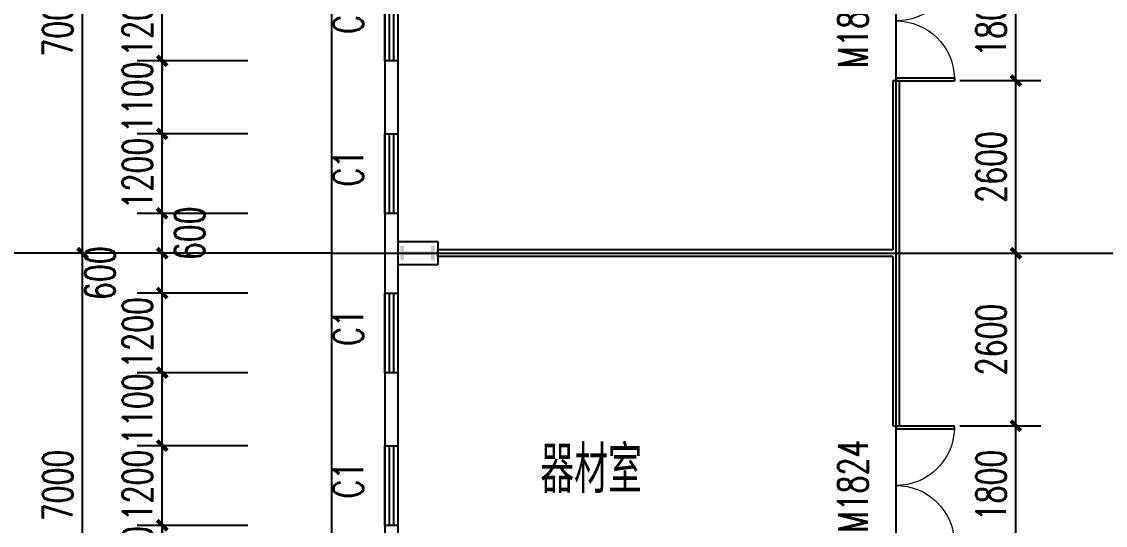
# Model space of a CAD drawing. Extents: x 962303 to 1579583, y -174742 to 224716.
# Drawn here: x 1343057 to 1359373, y 103041 to 110630 of the extents above; entities that cross this region are included whole.
import ezdxf

# ---------------------------------------------------------------- set-up
doc = ezdxf.new("R2010")
doc.units = 0
doc.header["$LTSCALE"] = 1000
doc.header["$MEASUREMENT"] = 0
for name, color, linetype in [('AXIS', 3, 'Continuous'), ('DOTE', 1, 'Continuous'), ('GROUND', 2, 'Continuous'), ('PUB_DIM', 3, 'Continuous'), ('PUB_TEXT', 7, 'Continuous'), ('WALL', 5, 'Continuous'), ('WINDOW', 4, 'Continuous'), ('WINDOW_TEXT', 7, 'Continuous')]:
    doc.layers.add(name, color=color, linetype=linetype)
doc.styles.add('_TCH_DIM_T3', font='SIMPLEX', dxfattribs={"width": 0.705882, "bigfont": 'GBCBIG'})
doc.styles.add('_TCH_WINDOW', font='SIMPLEX', dxfattribs={"bigfont": 'GBCBIG'})
doc.styles.get("Standard").update_dxf_attribs({"font": 'gbenor.shx', "bigfont": 'gbcbig.shx'})
doc.dimstyles.new('_TCH_ARCH&&150', dxfattribs={"dimtxt": 446.25, "dimasz": 150, "dimexe": 375, "dimexo": 450, "dimgap": 150, "dimtad": 1, "dimdec": 0, "dimzin": 0, "dimdsep": 46, "dimtxsty": '_TCH_DIM_T3', "dimblk": 'ARCHTICK', "dimcen": 0.09, "dimclrt": 7, "dimazin": 2, "dimtfac": 1, "dimtdec": 0, "dimtix": 1, "dimtmove": 2, "dimatfit": 3, "dimfxl": 0, "dimtolj": 1, "dimtzin": 0, "dimarcsym": 0})

# ---------------------------------------------------------------- blocks, each defined once
blk = doc.blocks.new('_ArchTick')
at = {"color": 0, "linetype": 'ByBlock', "const_width": 0.4}
blk.add_lwpolyline([(-0.5, -0.5), (0.5, 0.5)], dxfattribs=at)
blk = doc.blocks.new('*D296')
at = {"layer": 'Defpoints', "color": 0}
for p in [(1356735, 111541), (1358027, 111541), (1356735, 109741)]:
    blk.add_point(p, dxfattribs=at)
at = {"layer": 'PUB_DIM', "color": 0, "lineweight": -2}
for p, q in [((1357185, 111541), (1358402, 111541)), ((1358027, 109741), (1358027, 111541)), ((1357185, 109741), (1358402, 109741))]:
    blk.add_line(p, q, dxfattribs=at)
at = {"layer": 'PUB_DIM', "color": 0, "lineweight": -2, "xscale": 150, "yscale": 150, "zscale": 150}
for p, rotation in [((1358027, 111541), 90), ((1358027, 109741), 270)]:
    blk.add_blockref('_ArchTick', p, dxfattribs=dict(at, rotation=rotation))
at = {"layer": 'PUB_DIM', "color": 7, "insert": (1357654, 110641), "char_height": 446.2, "attachment_point": 5, "rotation": 90, "style": '_TCH_DIM_T3'}
blk.add_mtext('\\A1;1800', dxfattribs=at)
blk = doc.blocks.new('*D297')
at = {"layer": 'Defpoints', "color": 0}
for p in [(1356735, 109741), (1358027, 109741), (1356735, 107141)]:
    blk.add_point(p, dxfattribs=at)
at = {"layer": 'PUB_DIM', "color": 0, "lineweight": -2}
for p, q in [((1357185, 109741), (1358402, 109741)), ((1358027, 107141), (1358027, 109741)), ((1357185, 107141), (1358402, 107141))]:
    blk.add_line(p, q, dxfattribs=at)
at = {"layer": 'PUB_DIM', "color": 0, "lineweight": -2, "xscale": 150, "yscale": 150, "zscale": 150}
for p, rotation in [((1358027, 109741), 90), ((1358027, 107141), 270)]:
    blk.add_blockref('_ArchTick', p, dxfattribs=dict(at, rotation=rotation))
at = {"layer": 'PUB_DIM', "color": 7, "insert": (1357654, 108441), "char_height": 446.2, "attachment_point": 5, "rotation": 90, "style": '_TCH_DIM_T3'}
blk.add_mtext('\\A1;2600', dxfattribs=at)
blk = doc.blocks.new('*D298')
at = {"layer": 'Defpoints', "color": 0}
for p in [(1356735, 107141), (1358027, 107141), (1356735, 104541)]:
    blk.add_point(p, dxfattribs=at)
at = {"layer": 'PUB_DIM', "color": 0, "lineweight": -2}
for p, q in [((1357185, 107141), (1358402, 107141)), ((1358027, 104541), (1358027, 107141)), ((1357185, 104541), (1358402, 104541))]:
    blk.add_line(p, q, dxfattribs=at)
at = {"layer": 'PUB_DIM', "color": 0, "lineweight": -2, "xscale": 150, "yscale": 150, "zscale": 150}
for p, rotation in [((1358027, 107141), 90), ((1358027, 104541), 270)]:
    blk.add_blockref('_ArchTick', p, dxfattribs=dict(at, rotation=rotation))
at = {"layer": 'PUB_DIM', "color": 7, "insert": (1357654, 105841), "char_height": 446.2, "attachment_point": 5, "rotation": 90, "style": '_TCH_DIM_T3'}
blk.add_mtext('\\A1;2600', dxfattribs=at)
blk = doc.blocks.new('*D299')
at = {"layer": 'Defpoints', "color": 0}
for p in [(1356735, 104541), (1358027, 104541), (1356735, 102741)]:
    blk.add_point(p, dxfattribs=at)
at = {"layer": 'PUB_DIM', "color": 0, "lineweight": -2}
for p, q in [((1357185, 104541), (1358402, 104541)), ((1358027, 102741), (1358027, 104541)), ((1357185, 102741), (1358402, 102741))]:
    blk.add_line(p, q, dxfattribs=at)
at = {"layer": 'PUB_DIM', "color": 0, "lineweight": -2, "xscale": 150, "yscale": 150, "zscale": 150}
for p, rotation in [((1358027, 104541), 90), ((1358027, 102741), 270)]:
    blk.add_blockref('_ArchTick', p, dxfattribs=dict(at, rotation=rotation))
at = {"layer": 'PUB_DIM', "color": 7, "insert": (1357654, 103641), "char_height": 446.2, "attachment_point": 5, "rotation": 90, "style": '_TCH_DIM_T3'}
blk.add_mtext('\\A1;1800', dxfattribs=at)
blk = doc.blocks.new('*D352')
at = {"layer": 'AXIS', "color": 0, "lineweight": -2}
for p, q in [((1345173, 103041), (1345173, 103191)), ((1346461, 103041), (1344798, 103041)), ((1345173, 101941), (1345173, 103041)), ((1346461, 101941), (1344798, 101941)), ((1345173, 101941), (1345173, 101791))]:
    blk.add_line(p, q, dxfattribs=at)
at = {"layer": 'Defpoints', "color": 0}
for p in [(1345173, 103041), (1346911, 103041), (1346911, 101941)]:
    blk.add_point(p, dxfattribs=at)
at = {"layer": 'AXIS', "color": 0, "lineweight": -2, "xscale": 150, "yscale": 150, "zscale": 150}
for p, rotation in [((1345173, 103041), 270), ((1345173, 101941), 90)]:
    blk.add_blockref('_ArchTick', p, dxfattribs=dict(at, rotation=rotation))
at = {"layer": 'AXIS', "color": 7, "insert": (1344800, 102491), "char_height": 446.2, "attachment_point": 5, "rotation": 90, "style": '_TCH_DIM_T3'}
blk.add_mtext('\\A1;1100', dxfattribs=at)
blk = doc.blocks.new('*D353')
at = {"layer": 'AXIS', "color": 0, "lineweight": -2}
for p, q in [((1345173, 104241), (1345173, 104391)), ((1346461, 104241), (1344798, 104241)), ((1345173, 103041), (1345173, 104241)), ((1346461, 103041), (1344798, 103041)), ((1345173, 103041), (1345173, 102891))]:
    blk.add_line(p, q, dxfattribs=at)
at = {"layer": 'Defpoints', "color": 0}
for p in [(1345173, 104241), (1346911, 104241), (1346911, 103041)]:
    blk.add_point(p, dxfattribs=at)
at = {"layer": 'AXIS', "color": 0, "lineweight": -2, "xscale": 150, "yscale": 150, "zscale": 150}
for p, rotation in [((1345173, 104241), 270), ((1345173, 103041), 90)]:
    blk.add_blockref('_ArchTick', p, dxfattribs=dict(at, rotation=rotation))
at = {"layer": 'AXIS', "color": 7, "insert": (1344800, 103641), "char_height": 446.2, "attachment_point": 5, "rotation": 90, "style": '_TCH_DIM_T3'}
blk.add_mtext('\\A1;1200', dxfattribs=at)
blk = doc.blocks.new('*D354')
at = {"layer": 'AXIS', "color": 0, "lineweight": -2}
for p, q in [((1345173, 105341), (1345173, 105491)), ((1346461, 105341), (1344798, 105341)), ((1345173, 104241), (1345173, 105341)), ((1346461, 104241), (1344798, 104241)), ((1345173, 104241), (1345173, 104091))]:
    blk.add_line(p, q, dxfattribs=at)
at = {"layer": 'Defpoints', "color": 0}
for p in [(1345173, 105341), (1346911, 105341), (1346911, 104241)]:
    blk.add_point(p, dxfattribs=at)
at = {"layer": 'AXIS', "color": 0, "lineweight": -2, "xscale": 150, "yscale": 150, "zscale": 150}
for p, rotation in [((1345173, 105341), 270), ((1345173, 104241), 90)]:
    blk.add_blockref('_ArchTick', p, dxfattribs=dict(at, rotation=rotation))
at = {"layer": 'AXIS', "color": 7, "insert": (1344800, 104791), "char_height": 446.2, "attachment_point": 5, "rotation": 90, "style": '_TCH_DIM_T3'}
blk.add_mtext('\\A1;1100', dxfattribs=at)
blk = doc.blocks.new('*D355')
at = {"layer": 'AXIS', "color": 0, "lineweight": -2}
for p, q in [((1345173, 106541), (1345173, 106691)), ((1346461, 106541), (1344798, 106541)), ((1345173, 105341), (1345173, 106541)), ((1346461, 105341), (1344798, 105341)), ((1345173, 105341), (1345173, 105191))]:
    blk.add_line(p, q, dxfattribs=at)
at = {"layer": 'Defpoints', "color": 0}
for p in [(1345173, 106541), (1346911, 106541), (1346911, 105341)]:
    blk.add_point(p, dxfattribs=at)
at = {"layer": 'AXIS', "color": 0, "lineweight": -2, "xscale": 150, "yscale": 150, "zscale": 150}
for p, rotation in [((1345173, 106541), 270), ((1345173, 105341), 90)]:
    blk.add_blockref('_ArchTick', p, dxfattribs=dict(at, rotation=rotation))
at = {"layer": 'AXIS', "color": 7, "insert": (1344800, 105941), "char_height": 446.2, "attachment_point": 5, "rotation": 90, "style": '_TCH_DIM_T3'}
blk.add_mtext('\\A1;1200', dxfattribs=at)
blk = doc.blocks.new('*D356')
at = {"layer": 'AXIS', "color": 0, "lineweight": -2}
for p, q in [((1346461, 107141), (1344798, 107141)), ((1345173, 106541), (1345173, 107141)), ((1346461, 106541), (1344798, 106541))]:
    blk.add_line(p, q, dxfattribs=at)
at = {"layer": 'Defpoints', "color": 0}
for p in [(1345173, 107141), (1346911, 107141), (1346911, 106541)]:
    blk.add_point(p, dxfattribs=at)
at = {"layer": 'AXIS', "color": 0, "lineweight": -2, "xscale": 150, "yscale": 150, "zscale": 150}
for p, rotation in [((1345173, 107141), 90), ((1345173, 106541), 270)]:
    blk.add_blockref('_ArchTick', p, dxfattribs=dict(at, rotation=rotation))
at = {"layer": 'AXIS', "color": 7, "insert": (1344236, 106841), "char_height": 446.2, "attachment_point": 5, "rotation": 90, "style": '_TCH_DIM_T3'}
blk.add_mtext('\\A1;600', dxfattribs=at)
blk = doc.blocks.new('*D357')
at = {"layer": 'AXIS', "color": 0, "lineweight": -2}
for p, q in [((1346461, 107741), (1344798, 107741)), ((1345173, 107141), (1345173, 107741)), ((1346461, 107141), (1344798, 107141))]:
    blk.add_line(p, q, dxfattribs=at)
at = {"layer": 'Defpoints', "color": 0}
for p in [(1345173, 107741), (1346911, 107741), (1346911, 107141)]:
    blk.add_point(p, dxfattribs=at)
at = {"layer": 'AXIS', "color": 0, "lineweight": -2, "xscale": 150, "yscale": 150, "zscale": 150}
for p, rotation in [((1345173, 107741), 90), ((1345173, 107141), 270)]:
    blk.add_blockref('_ArchTick', p, dxfattribs=dict(at, rotation=rotation))
at = {"layer": 'AXIS', "color": 7, "insert": (1345586, 107441), "char_height": 446.2, "attachment_point": 5, "rotation": 90, "style": '_TCH_DIM_T3'}
blk.add_mtext('\\A1;600', dxfattribs=at)
blk = doc.blocks.new('*D358')
at = {"layer": 'AXIS', "color": 0, "lineweight": -2}
for p, q in [((1345173, 108941), (1345173, 109091)), ((1346461, 108941), (1344798, 108941)), ((1345173, 107741), (1345173, 108941)), ((1346461, 107741), (1344798, 107741)), ((1345173, 107741), (1345173, 107591))]:
    blk.add_line(p, q, dxfattribs=at)
at = {"layer": 'Defpoints', "color": 0}
for p in [(1345173, 108941), (1346911, 108941), (1346911, 107741)]:
    blk.add_point(p, dxfattribs=at)
at = {"layer": 'AXIS', "color": 0, "lineweight": -2, "xscale": 150, "yscale": 150, "zscale": 150}
for p, rotation in [((1345173, 108941), 270), ((1345173, 107741), 90)]:
    blk.add_blockref('_ArchTick', p, dxfattribs=dict(at, rotation=rotation))
at = {"layer": 'AXIS', "color": 7, "insert": (1344800, 108341), "char_height": 446.2, "attachment_point": 5, "rotation": 90, "style": '_TCH_DIM_T3'}
blk.add_mtext('\\A1;1200', dxfattribs=at)
blk = doc.blocks.new('*D359')
at = {"layer": 'AXIS', "color": 0, "lineweight": -2}
for p, q in [((1345173, 110041), (1345173, 110191)), ((1346461, 110041), (1344798, 110041)), ((1345173, 108941), (1345173, 110041)), ((1346461, 108941), (1344798, 108941)), ((1345173, 108941), (1345173, 108791))]:
    blk.add_line(p, q, dxfattribs=at)
at = {"layer": 'Defpoints', "color": 0}
for p in [(1345173, 110041), (1346911, 110041), (1346911, 108941)]:
    blk.add_point(p, dxfattribs=at)
at = {"layer": 'AXIS', "color": 0, "lineweight": -2, "xscale": 150, "yscale": 150, "zscale": 150}
for p, rotation in [((1345173, 110041), 270), ((1345173, 108941), 90)]:
    blk.add_blockref('_ArchTick', p, dxfattribs=dict(at, rotation=rotation))
at = {"layer": 'AXIS', "color": 7, "insert": (1344800, 109491), "char_height": 446.2, "attachment_point": 5, "rotation": 90, "style": '_TCH_DIM_T3'}
blk.add_mtext('\\A1;1100', dxfattribs=at)
blk = doc.blocks.new('*D360')
at = {"layer": 'AXIS', "color": 0, "lineweight": -2}
for p, q in [((1345173, 111241), (1345173, 111391)), ((1346461, 111241), (1344798, 111241)), ((1345173, 110041), (1345173, 111241)), ((1346461, 110041), (1344798, 110041)), ((1345173, 110041), (1345173, 109891))]:
    blk.add_line(p, q, dxfattribs=at)
at = {"layer": 'Defpoints', "color": 0}
for p in [(1345173, 111241), (1346911, 111241), (1346911, 110041)]:
    blk.add_point(p, dxfattribs=at)
at = {"layer": 'AXIS', "color": 0, "lineweight": -2, "xscale": 150, "yscale": 150, "zscale": 150}
for p, rotation in [((1345173, 111241), 270), ((1345173, 110041), 90)]:
    blk.add_blockref('_ArchTick', p, dxfattribs=dict(at, rotation=rotation))
at = {"layer": 'AXIS', "color": 7, "insert": (1344800, 110641), "char_height": 446.2, "attachment_point": 5, "rotation": 90, "style": '_TCH_DIM_T3'}
blk.add_mtext('\\A1;1200', dxfattribs=at)
blk = doc.blocks.new('*D939')
at = {"layer": 'AXIS', "color": 0, "lineweight": -2}
for p, q in [((1347273, 107141), (1343598, 107141)), ((1343973, 100141), (1343973, 107141)), ((1347273, 100141), (1343598, 100141))]:
    blk.add_line(p, q, dxfattribs=at)
at = {"layer": 'Defpoints', "color": 0}
for p in [(1343973, 107141), (1347723, 107141), (1347723, 100141)]:
    blk.add_point(p, dxfattribs=at)
at = {"layer": 'AXIS', "color": 0, "lineweight": -2, "xscale": 150, "yscale": 150, "zscale": 150}
for p, rotation in [((1343973, 107141), 90), ((1343973, 100141), 270)]:
    blk.add_blockref('_ArchTick', p, dxfattribs=dict(at, rotation=rotation))
at = {"layer": 'AXIS', "color": 7, "insert": (1343600, 103641), "char_height": 446.2, "attachment_point": 5, "rotation": 90, "style": '_TCH_DIM_T3'}
blk.add_mtext('\\A1;7000', dxfattribs=at)
blk = doc.blocks.new('*D940')
at = {"layer": 'AXIS', "color": 0, "lineweight": -2}
for p, q in [((1347273, 114141), (1343598, 114141)), ((1343973, 107141), (1343973, 114141)), ((1347273, 107141), (1343598, 107141))]:
    blk.add_line(p, q, dxfattribs=at)
at = {"layer": 'Defpoints', "color": 0}
for p in [(1343973, 114141), (1347723, 114141), (1347723, 107141)]:
    blk.add_point(p, dxfattribs=at)
at = {"layer": 'AXIS', "color": 0, "lineweight": -2, "xscale": 150, "yscale": 150, "zscale": 150}
for p, rotation in [((1343973, 114141), 90), ((1343973, 107141), 270)]:
    blk.add_blockref('_ArchTick', p, dxfattribs=dict(at, rotation=rotation))
at = {"layer": 'AXIS', "color": 7, "insert": (1343600, 110641), "char_height": 446.2, "attachment_point": 5, "rotation": 90, "style": '_TCH_DIM_T3'}
blk.add_mtext('\\A1;7000', dxfattribs=at)
blk = doc.blocks.new('*D943')
at = {"layer": 'AXIS', "color": 0, "lineweight": -2}
for p, q in [((1346461, 128341), (1342398, 128341)), ((1342773, 92941), (1342773, 128341)), ((1346461, 92941), (1342398, 92941))]:
    blk.add_line(p, q, dxfattribs=at)
at = {"layer": 'Defpoints', "color": 0}
for p in [(1342773, 128341), (1346911, 128341), (1346911, 92941)]:
    blk.add_point(p, dxfattribs=at)
at = {"layer": 'AXIS', "color": 0, "lineweight": -2, "xscale": 150, "yscale": 150, "zscale": 150}
for p, rotation in [((1342773, 128341), 90), ((1342773, 92941), 270)]:
    blk.add_blockref('_ArchTick', p, dxfattribs=dict(at, rotation=rotation))
at = {"layer": 'AXIS', "color": 7, "insert": (1342400, 110641), "char_height": 446.2, "attachment_point": 5, "rotation": 90, "style": '_TCH_DIM_T3'}
blk.add_mtext('\\A1;35400', dxfattribs=at)
blk = doc.blocks.new('$WINLIB2D$00000001')
at = {"color": 0}
for points in [[(-0.5, 0.5), (-0.5, -0.5)], [(-0.5, 0.5), (0.5, 0.5)], [(0.5, -0.5), (0.5, 0.5)], [(0.5, 0.167), (-0.5, 0.167)], [(0.5, -0.167), (-0.5, -0.167)], [(-0.5, -0.5), (0.5, -0.5)]]:
    blk.add_lwpolyline(points, dxfattribs=at)
blk = doc.blocks.new('$DorLib2D$00000002')
for p, q in [((-0.5, 0), (-0.5, 0.4875)), ((-0.475, 0.4875), (-0.5, 0.4875)), ((-0.475, 0), (-0.475, 0.4875)), ((0.475, 0), (0.475, 0.4875)), ((0.475, 0.4875), (0.5, 0.4875)), ((0.5, 0), (0.5, 0.4875)), ((-0.5, 0), (-0.475, 0)), ((0.5, 0), (0.475, 0))]:
    blk.add_line(p, q)
at = {"lineweight": 13}
for centre, start, end in [((-0.4875, 0), 0, 88.53072), ((0.4875, 0), 91.46928, 180)]:
    blk.add_arc(centre, 0.4875, start, end, dxfattribs=at)

msp = doc.modelspace()

# ---------------------------------------------------------------- hatches: boundary and pattern name
h = msp.add_hatch(color=2)
h.paths.add_polyline_path([(1348812.8, 107115.4), (1348812.8, 107171.4), (1349220.8, 107171.4), (1349220.8, 107115.4)])
h.paths.add_polyline_path([(1349220.8, 107031.4), (1349220.8, 107255.4), (1349276.8, 107255.4), (1349276.8, 107031.4)])
h.paths.add_polyline_path([(1348756.8, 107031.4), (1348756.8, 107255.4), (1348812.8, 107255.4), (1348812.8, 107031.4)])

# ---------------------------------------------------------------- linework, layer by layer
at = {"layer": 'AXIS'}
msp.add_line((1347723.2, 107140.9), (1341723.2, 107140.9), dxfattribs=at)
at = {"layer": 'DOTE'}
for p, q in [((1348723.2, 92140.9), (1348723.2, 129140.9)), ((1356223.2, 92140.9), (1356223.2, 129140.9)), ((1347723.2, 107140.9), (1559923.2, 107140.9))]:
    msp.add_line(p, q, dxfattribs=at)
at = {"layer": 'GROUND'}
for p, q in [((1347723.2, 129140.9), (1347723.2, 95840.9)), ((1348523.2, 128340.9), (1348523.2, 95840.9))]:
    msp.add_line(p, q, dxfattribs=at)
at = {"layer": 'PUB_TEXT'}
for p, q in [((1348723.2, 107316.1), (1349323.1, 107316.1)), ((1348723.2, 106965.6), (1348723.2, 107316.1)), ((1349323.1, 107316.1), (1349323.1, 106965.6)), ((1349323.1, 106965.6), (1348723.2, 106965.6))]:
    msp.add_line(p, q, dxfattribs=at)
at = {"layer": 'WALL'}
for p, q in [((1348523.2, 110040.9), (1348523.2, 108940.9)), ((1348723.2, 110040.9), (1348523.2, 110040.9)), ((1348723.2, 108940.9), (1348723.2, 110040.9)), ((1348523.2, 108940.9), (1348723.2, 108940.9)), ((1348523.2, 107740.9), (1348523.2, 106540.9)), ((1348723.2, 107740.9), (1348523.2, 107740.9)), ((1348723.2, 106540.9), (1348723.2, 107740.9)), ((1348523.2, 106540.9), (1348723.2, 106540.9)), ((1348523.2, 105340.9), (1348523.2, 104240.9)), ((1348723.2, 105340.9), (1348523.2, 105340.9)), ((1348723.2, 104240.9), (1348723.2, 105340.9)), ((1348523.2, 104240.9), (1348723.2, 104240.9))]:
    msp.add_line(p, q, dxfattribs=at)
at = {"layer": 'WALL', "color": 6}
for p, q in [((1356273.2, 109740.9), (1356173.2, 109740.9)), ((1356173.2, 109740.9), (1356173.2, 107190.9)), ((1356273.2, 107140.9), (1356273.2, 109740.9)), ((1356173.2, 107190.9), (1349323.1, 107190.9)), ((1349323.1, 107090.9), (1349323.1, 107190.9)), ((1356173.2, 107090.9), (1349323.1, 107090.9)), ((1356173.2, 107090.9), (1356173.2, 104540.9)), ((1356273.2, 104540.9), (1356273.2, 107140.9)), ((1356173.2, 104540.9), (1356273.2, 104540.9))]:
    msp.add_line(p, q, dxfattribs=at)

# ---------------------------------------------------------------- block references
at = {"layer": 'WINDOW'}
ref = msp.add_blockref('$DorLib2D$00000002', (1356223.2, 110640.9), dxfattribs=dict(at, xscale=-1800, yscale=1800, zscale=-1800, rotation=270))
ref.add_attrib('A', 'M1824', (1355796.3, 109928.4), dxfattribs={"layer": 'WINDOW_TEXT', "height": 446.25, "rotation": 90, "style": '_TCH_WINDOW', "width": 0.705882})
ref = msp.add_blockref('$WINLIB2D$00000001', (1348623.2, 110640.9), dxfattribs=dict(at, xscale=-1200, yscale=200, zscale=-1200, rotation=270))
ref.add_attrib('A', 'C1', (1348196.3, 110445.9), dxfattribs={"layer": 'WINDOW_TEXT', "height": 446.25, "rotation": 90, "style": '_TCH_WINDOW', "width": 0.705882})
ref = msp.add_blockref('$WINLIB2D$00000001', (1348623.2, 108340.9), dxfattribs=dict(at, xscale=-1200, yscale=200, zscale=-1200, rotation=270))
ref.add_attrib('A', 'C1', (1348196.3, 108145.9), dxfattribs={"layer": 'WINDOW_TEXT', "height": 446.25, "rotation": 90, "style": '_TCH_WINDOW', "width": 0.705882})
ref = msp.add_blockref('$WINLIB2D$00000001', (1348623.2, 105940.9), dxfattribs=dict(at, xscale=-1200, yscale=200, zscale=-1200, rotation=270))
ref.add_attrib('A', 'C1', (1348196.3, 105745.9), dxfattribs={"layer": 'WINDOW_TEXT', "height": 446.25, "rotation": 90, "style": '_TCH_WINDOW', "width": 0.705882})
ref = msp.add_blockref('$DorLib2D$00000002', (1356223.2, 103640.9), dxfattribs=dict(at, xscale=-1800, yscale=1800, zscale=-1800, rotation=269.9999999999981))
ref.add_attrib('A', 'M1824', (1355796.3, 102928.4), dxfattribs={"layer": 'WINDOW_TEXT', "height": 446.25, "rotation": 90, "style": '_TCH_WINDOW', "width": 0.705882})
ref = msp.add_blockref('$WINLIB2D$00000001', (1348623.2, 103640.9), dxfattribs=dict(at, xscale=-1200, yscale=200, zscale=-1200, rotation=270))
ref.add_attrib('A', 'C1', (1348196.3, 103445.9), dxfattribs={"layer": 'WINDOW_TEXT', "height": 446.25, "rotation": 90, "style": '_TCH_WINDOW', "width": 0.705882})

# ---------------------------------------------------------------- texts
at = {"layer": 'PUB_TEXT'}
msp.add_text('器材室', height=708.94, dxfattribs=at).set_placement((1350865.6, 103527.1))

# ---------------------------------------------------------------- dimensions: what is measured, and where the dimension line sits
at = {"layer": 'AXIS'}
for p1, p2, distance, picture, middle in [((1346910.8, 92940.9), (1346910.8, 128340.9), 4137.6, '*D943', (1342400.1, 110640.9)), ((1347723.2, 107140.9), (1347723.2, 114140.9), 3750, '*D940', (1343600.1, 110640.9)), ((1346910.8, 110040.9), (1346910.8, 111240.9), 1737.6, '*D360', (1344800.1, 110640.9)), ((1346910.8, 108940.9), (1346910.8, 110040.9), 1737.6, '*D359', (1344800.1, 109490.9)), ((1346910.8, 107740.9), (1346910.8, 108940.9), 1737.6, '*D358', (1344800.1, 108340.9)), ((1347723.2, 100140.9), (1347723.2, 107140.9), 3750, '*D939', (1343600.1, 103640.9)), ((1346910.8, 105340.9), (1346910.8, 106540.9), 1737.6, '*D355', (1344800.1, 105940.9)), ((1346910.8, 104240.9), (1346910.8, 105340.9), 1737.6, '*D354', (1344800.1, 104790.9)), ((1346910.8, 103040.9), (1346910.8, 104240.9), 1737.6, '*D353', (1344800.1, 103640.9)), ((1346910.8, 101940.9), (1346910.8, 103040.9), 1737.6, '*D352', (1344800.1, 102490.9))]:
    dim = msp.add_aligned_dim(p1=p1, p2=p2, distance=distance, dimstyle='_TCH_ARCH&&150', dxfattribs=at)
    dim.commit()
    dim.dimension.update_dxf_attribs({"geometry": picture, "text_midpoint": middle})
for base, p1, p2, picture, middle in [((1345173.2, 107740.9), (1346910.8, 107140.9), (1346910.8, 107740.9), '*D357', (1345585.7, 107440.9)), ((1345173.2, 107140.9), (1346910.8, 106540.9), (1346910.8, 107140.9), '*D356', (1344235.7, 106840.9))]:
    dim = msp.add_linear_dim(base=base, p1=p1, p2=p2, angle=90, dimstyle='_TCH_ARCH&&150', dxfattribs=at)
    dim.commit()
    dim.dimension.update_dxf_attribs({"geometry": picture, "text_midpoint": middle, "dimtype": 129})
at = {"layer": 'PUB_DIM'}
for p1, p2, picture, middle in [((1356734.9, 109740.9), (1356734.9, 111540.9), '*D296', (1357654, 110640.9)), ((1356734.9, 107140.9), (1356734.9, 109740.9), '*D297', (1357654, 108440.9)), ((1356734.9, 104540.9), (1356734.9, 107140.9), '*D298', (1357654, 105840.9)), ((1356734.9, 102740.9), (1356734.9, 104540.9), '*D299', (1357654, 103640.9))]:
    dim = msp.add_aligned_dim(p1=p1, p2=p2, distance=-1292.2, dimstyle='_TCH_ARCH&&150', dxfattribs=at)
    dim.commit()
    dim.dimension.update_dxf_attribs({"geometry": picture, "text_midpoint": middle})

doc.saveas('drawing.dxf')
